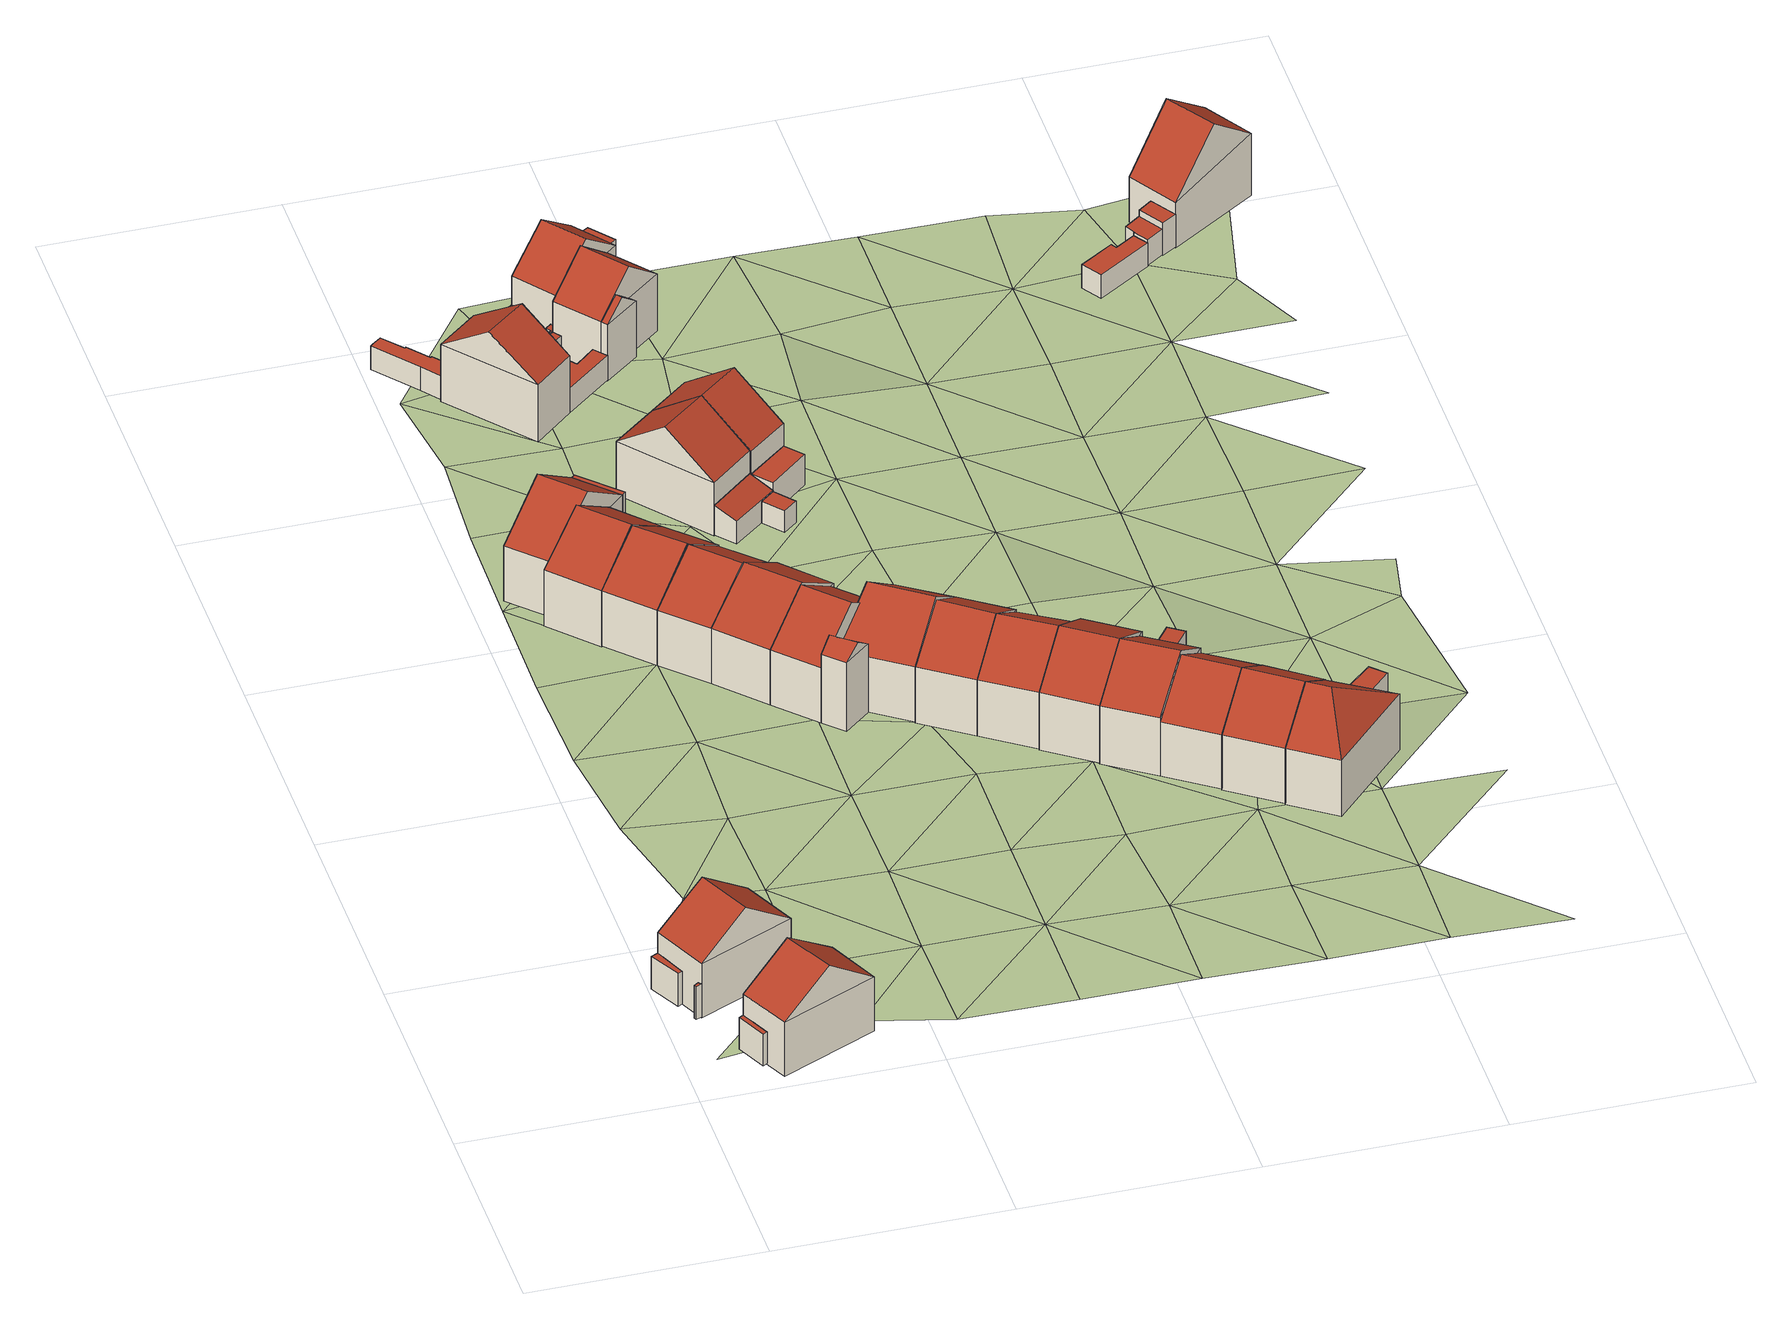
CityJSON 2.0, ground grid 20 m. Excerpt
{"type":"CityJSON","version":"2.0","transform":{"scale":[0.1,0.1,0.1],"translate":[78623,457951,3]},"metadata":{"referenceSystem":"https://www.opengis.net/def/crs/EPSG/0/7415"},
"CityObjects":{
"building1":{"type":"Building","attributes":{"validity":"0"},"children":["building1-1","building1-2","building1-3"]},
"building1-1":{"type":"BuildingPart","attributes":{"roofType":"1000","RelativeEavesHeight":3.25,"RelativeRidgeHeight":3.25,"AbsoluteEavesHeight":7.83,"AbsoluteRidgeHeight":7.83,"validity":"0"},"parents":["building1"],"geometry":[{"type":"Solid","lod":"2","boundaries":[[[[0,1,2,3]],[[1,4,5,2]],[[4,6,7,5]],[[6,0,3,7]],[[6,4,1,0]],[[3,2,5,7]]]],"semantics":{"surfaces":[{"type":"WallSurface"},{"type":"RoofSurface","Direction":0,"Slope":90},{"type":"GroundSurface"}],"values":[[0,0,0,0,1,2]]}}]},
"building1-2":{"type":"BuildingPart","attributes":{"roofType":"1030","RelativeEavesHeight":5.39,"RelativeRidgeHeight":8.65,"AbsoluteEavesHeight":9.84,"AbsoluteRidgeHeight":13.11,"validity":"0"},"parents":["building1"],"geometry":[{"type":"Solid","lod":"2","boundaries":[[[[8,9,10,11]],[[9,12,13,10]],[[12,14,15,13]],[[14,8,11,15]],[[12,9,16]],[[8,14,17]],[[9,8,17,16]],[[14,12,16,17]],[[11,10,13,15]]]],"semantics":{"surfaces":[{"type":"WallSurface"},{"type":"RoofSurface","Direction":245.62,"Slope":54.29},{"type":"RoofSurface","Direction":65,"Slope":54.28},{"type":"GroundSurface"}],"values":[[0,0,0,0,0,0,1,2,3]]}}]},
"building1-3":{"type":"BuildingPart","attributes":{"roofType":"1000","RelativeEavesHeight":3.25,"RelativeRidgeHeight":3.25,"AbsoluteEavesHeight":7.83,"AbsoluteRidgeHeight":7.83,"validity":"0"},"parents":["building1"],"geometry":[{"type":"Solid","lod":"2","boundaries":[[[[18,19,20,21]],[[19,22,23,20]],[[22,24,25,23]],[[24,18,21,25]],[[24,22,19,18]],[[21,20,23,25]]]],"semantics":{"surfaces":[{"type":"WallSurface"},{"type":"RoofSurface","Direction":0,"Slope":90},{"type":"GroundSurface"}],"values":[[0,0,0,0,1,2]]}}]},
"building2":{"type":"Building","attributes":{"validity":"0"},"children":["building2-1","building2-2"]},
"building2-1":{"type":"BuildingPart","attributes":{"roofType":"1030","RelativeEavesHeight":5.35,"RelativeRidgeHeight":8.61,"AbsoluteEavesHeight":9.84,"AbsoluteRidgeHeight":13.11,"validity":"0"},"parents":["building2"],"geometry":[{"type":"Solid","lod":"2","boundaries":[[[[26,27,28,29]],[[27,30,31,28]],[[30,32,33,31]],[[32,26,29,33]],[[30,27,34]],[[26,32,35]],[[27,26,35,34]],[[32,30,34,35]],[[29,28,31,33]]]],"semantics":{"surfaces":[{"type":"WallSurface"},{"type":"RoofSurface","Direction":244.31,"Slope":54.49},{"type":"RoofSurface","Direction":64.57,"Slope":54.49},{"type":"GroundSurface"}],"values":[[0,0,0,0,0,0,1,2,3]]}}]},
"building2-2":{"type":"BuildingPart","attributes":{"roofType":"1000","RelativeEavesHeight":3.17,"RelativeRidgeHeight":3.17,"AbsoluteEavesHeight":7.74,"AbsoluteRidgeHeight":7.74,"validity":"0"},"parents":["building2"],"geometry":[{"type":"Solid","lod":"2","boundaries":[[[[36,37,38,39]],[[37,40,41,38]],[[40,42,43,41]],[[42,36,39,43]],[[42,40,37,36]],[[39,38,41,43]]]],"semantics":{"surfaces":[{"type":"WallSurface"},{"type":"RoofSurface","Direction":0,"Slope":90},{"type":"GroundSurface"}],"values":[[0,0,0,0,1,2]]}}]},
"building3":{"type":"Building","attributes":{"validity":"0"},"children":["building3-1","building3-2"]},
"building3-1":{"type":"BuildingPart","attributes":{"roofType":"1030","RelativeEavesHeight":5.42,"RelativeRidgeHeight":9.14,"AbsoluteEavesHeight":9.67,"AbsoluteRidgeHeight":13.39,"validity":"0"},"parents":["building3"],"geometry":[{"type":"Solid","lod":"2","boundaries":[[[[44,45,46,47]],[[45,48,49,46]],[[48,50,51,49]],[[50,44,47,51]],[[48,45,52]],[[44,50,53]],[[45,44,53,52]],[[50,48,52,53]],[[47,46,49,51]]]],"semantics":{"surfaces":[{"type":"WallSurface"},{"type":"RoofSurface","Direction":225.47,"Slope":54.06},{"type":"RoofSurface","Direction":44.92,"Slope":54.05},{"type":"GroundSurface"}],"values":[[0,0,0,0,0,0,1,2,3]]}}]},
"building3-2":{"type":"BuildingPart","attributes":{"roofType":"1000","RelativeEavesHeight":5.42,"RelativeRidgeHeight":5.42,"AbsoluteEavesHeight":9.67,"AbsoluteRidgeHeight":9.67,"validity":"0"},"parents":["building3"],"geometry":[{"type":"Solid","lod":"2","boundaries":[[[[48,54,55,56]],[[54,57,58,55]],[[57,50,59,58]],[[50,48,56,59]],[[50,57,54,48]],[[56,55,58,59]]]],"semantics":{"surfaces":[{"type":"WallSurface"},{"type":"RoofSurface","Direction":0,"Slope":90},{"type":"GroundSurface"}],"values":[[0,0,0,0,1,2]]}}]},
"building4":{"type":"Building","attributes":{"validity":"0"},"children":["building4-1","building4-2"]},
"building4-1":{"type":"BuildingPart","attributes":{"roofType":"1000","RelativeEavesHeight":2.99,"RelativeRidgeHeight":2.99,"AbsoluteEavesHeight":7.46,"AbsoluteRidgeHeight":7.46,"validity":"0"},"parents":["building4"],"geometry":[{"type":"Solid","lod":"2","boundaries":[[[[60,61,62,63]],[[61,64,65,62]],[[64,66,67,65]],[[66,60,63,67]],[[66,64,61,60]],[[63,62,65,67]]]],"semantics":{"surfaces":[{"type":"WallSurface"},{"type":"RoofSurface","Direction":0,"Slope":90},{"type":"GroundSurface"}],"values":[[0,0,0,0,1,2]]}}]},
"building4-2":{"type":"BuildingPart","attributes":{"roofType":"1030","RelativeEavesHeight":5.48,"RelativeRidgeHeight":8.84,"AbsoluteEavesHeight":9.89,"AbsoluteRidgeHeight":13.25,"validity":"0"},"parents":["building4"],"geometry":[{"type":"Solid","lod":"2","boundaries":[[[[68,69,70,71]],[[69,72,73,70]],[[72,74,75,73]],[[74,68,71,75]],[[72,69,76]],[[68,74,77]],[[69,68,77,76]],[[74,72,76,77]],[[71,70,73,75]]]],"semantics":{"surfaces":[{"type":"WallSurface"},{"type":"RoofSurface","Direction":225.86,"Slope":54.88},{"type":"RoofSurface","Direction":46.02,"Slope":54.88},{"type":"GroundSurface"}],"values":[[0,0,0,0,0,0,1,2,3]]}}]},
"building5":{"type":"Building","attributes":{"validity":"0"},"children":["building5-1","building5-2"]},
"building5-1":{"type":"BuildingPart","attributes":{"roofType":"1010","RelativeEavesHeight":2.97,"RelativeRidgeHeight":2.97,"AbsoluteEavesHeight":7.46,"AbsoluteRidgeHeight":7.46,"validity":"0"},"parents":["building5"],"geometry":[{"type":"Solid","lod":"2","boundaries":[[[[78,79,80,81]],[[79,82,83,80]],[[82,84,85,83]],[[84,78,81,85]],[[84,82,79,78]],[[81,80,83,85]]]],"semantics":{"surfaces":[{"type":"WallSurface"},{"type":"RoofSurface","Direction":0,"Slope":90},{"type":"GroundSurface"}],"values":[[0,0,0,0,1,2]]}}]},
"building5-2":{"type":"BuildingPart","attributes":{"roofType":"1030","RelativeEavesHeight":5.43,"RelativeRidgeHeight":8.79,"AbsoluteEavesHeight":9.89,"AbsoluteRidgeHeight":13.25,"validity":"0"},"parents":["building5"],"geometry":[{"type":"Solid","lod":"2","boundaries":[[[[86,68,87,88]],[[68,74,63,87]],[[74,89,85,63]],[[89,86,88,85]],[[74,68,90]],[[86,89,91]],[[68,86,91,90]],[[89,74,90,91]],[[88,87,63,85]]]],"semantics":{"surfaces":[{"type":"WallSurface"},{"type":"RoofSurface","Direction":225.31,"Slope":55.01},{"type":"RoofSurface","Direction":44.36,"Slope":55},{"type":"GroundSurface"}],"values":[[0,0,0,0,0,0,1,2,3]]}}]},
"building6":{"type":"Building","attributes":{"validity":"0"},"children":["building6-1","building6-2"]},
"building6-1":{"type":"BuildingPart","attributes":{"roofType":"1010","RelativeEavesHeight":2.95,"RelativeRidgeHeight":2.95,"AbsoluteEavesHeight":7.46,"AbsoluteRidgeHeight":7.46,"validity":"0"},"parents":["building6"],"geometry":[{"type":"Solid","lod":"2","boundaries":[[[[92,93,94,95]],[[93,96,97,94]],[[96,98,99,97]],[[98,92,95,99]],[[98,96,93,92]],[[95,94,97,99]]]],"semantics":{"surfaces":[{"type":"WallSurface"},{"type":"RoofSurface","Direction":0,"Slope":90},{"type":"GroundSurface"}],"values":[[0,0,0,0,1,2]]}}]},
"building6-2":{"type":"BuildingPart","attributes":{"roofType":"1030","RelativeEavesHeight":5.41,"RelativeRidgeHeight":8.77,"AbsoluteEavesHeight":9.89,"AbsoluteRidgeHeight":13.25,"validity":"0"},"parents":["building6"],"geometry":[{"type":"Solid","lod":"2","boundaries":[[[[100,86,88,101]],[[86,102,103,88]],[[102,104,99,103]],[[104,100,101,99]],[[102,86,105]],[[100,104,106]],[[86,100,106,105]],[[104,102,105,106]],[[101,88,103,99]]]],"semantics":{"surfaces":[{"type":"WallSurface"},{"type":"RoofSurface","Direction":225.34,"Slope":54.95},{"type":"RoofSurface","Direction":44.49,"Slope":54.95},{"type":"GroundSurface"}],"values":[[0,0,0,0,0,0,1,2,3]]}}]},
"building7":{"type":"Building","attributes":{"validity":"0"},"children":["building7-1","building7-2"]},
"building7-1":{"type":"BuildingPart","attributes":{"roofType":"1030","RelativeEavesHeight":5.57,"RelativeRidgeHeight":8.73,"AbsoluteEavesHeight":9.69,"AbsoluteRidgeHeight":12.85,"validity":"0"},"parents":["building7"],"geometry":[{"type":"Solid","lod":"2","boundaries":[[[[107,108,109,110]],[[108,111,112,109]],[[111,113,114,112]],[[113,107,110,114]],[[111,108,115]],[[107,113,116]],[[108,107,116,115]],[[113,111,115,116]],[[110,109,112,114]]]],"semantics":{"surfaces":[{"type":"WallSurface"},{"type":"RoofSurface","Direction":140.54,"Slope":55.38},{"type":"RoofSurface","Direction":320.71,"Slope":55.38},{"type":"GroundSurface"}],"values":[[0,0,0,0,0,0,1,2,3]]}}]},
"building7-2":{"type":"BuildingPart","attributes":{"roofType":"1000","RelativeEavesHeight":2.32,"RelativeRidgeHeight":2.32,"AbsoluteEavesHeight":6.62,"AbsoluteRidgeHeight":6.62,"validity":"0"},"parents":["building7"],"geometry":[{"type":"Solid","lod":"2","boundaries":[[[[117,118,119,120]],[[118,121,122,119]],[[121,123,124,122]],[[123,125,126,124]],[[125,127,128,126]],[[127,129,130,128]],[[129,131,132,130]],[[131,133,134,132]],[[133,135,136,134]],[[135,117,120,136]],[[135,133,131,129,127,125,123,121,118,117]],[[120,119,122,124,126,128,130,132,134,136]]]],"semantics":{"surfaces":[{"type":"WallSurface"},{"type":"RoofSurface","Direction":0,"Slope":90},{"type":"GroundSurface"}],"values":[[0,0,0,0,0,0,0,0,0,0,1,2]]}}]},
"building8":{"type":"Building","attributes":{"validity":"0"},"children":["building8-1","building8-2"]},
"building8-1":{"type":"BuildingPart","attributes":{"roofType":"1000","RelativeEavesHeight":2.91,"RelativeRidgeHeight":2.91,"AbsoluteEavesHeight":7.46,"AbsoluteRidgeHeight":7.46,"validity":"0"},"parents":["building8"],"geometry":[{"type":"Solid","lod":"2","boundaries":[[[[137,138,139,140]],[[138,141,142,139]],[[141,143,144,142]],[[143,137,140,144]],[[143,141,138,137]],[[140,139,142,144]]]],"semantics":{"surfaces":[{"type":"WallSurface"},{"type":"RoofSurface","Direction":0,"Slope":90},{"type":"GroundSurface"}],"values":[[0,0,0,0,1,2]]}}]},
"building8-2":{"type":"BuildingPart","attributes":{"roofType":"1030","RelativeEavesHeight":5.4,"RelativeRidgeHeight":8.76,"AbsoluteEavesHeight":9.89,"AbsoluteRidgeHeight":13.25,"validity":"0"},"parents":["building8"],"geometry":[{"type":"Solid","lod":"2","boundaries":[[[[145,100,101,146]],[[100,147,97,101]],[[147,148,139,97]],[[148,145,146,139]],[[147,100,149]],[[145,148,150]],[[100,145,150,149]],[[148,147,149,150]],[[146,101,97,139]]]],"semantics":{"surfaces":[{"type":"WallSurface"},{"type":"RoofSurface","Direction":226.15,"Slope":55.99},{"type":"RoofSurface","Direction":46.88,"Slope":55.99},{"type":"GroundSurface"}],"values":[[0,0,0,0,0,0,1,2,3]]}}]},
"building9":{"type":"Building","attributes":{"validity":"0"},"children":["building9-1","building9-2"]},
"building9-1":{"type":"BuildingPart","attributes":{"roofType":"1000","RelativeEavesHeight":2.91,"RelativeRidgeHeight":2.91,"AbsoluteEavesHeight":7.46,"AbsoluteRidgeHeight":7.46,"validity":"0"},"parents":["building9"],"geometry":[{"type":"Solid","lod":"2","boundaries":[[[[151,152,153,154]],[[152,137,140,153]],[[137,155,156,140]],[[155,157,158,156]],[[157,151,154,158]],[[157,155,137,152,151]],[[154,153,140,156,158]]]],"semantics":{"surfaces":[{"type":"WallSurface"},{"type":"RoofSurface","Direction":198.06,"Slope":90},{"type":"GroundSurface"}],"values":[[0,0,0,0,0,1,2]]}}]},
"building9-2":{"type":"BuildingPart","attributes":{"roofType":"1030","RelativeEavesHeight":5.41,"RelativeRidgeHeight":8.77,"AbsoluteEavesHeight":9.89,"AbsoluteRidgeHeight":13.25,"validity":"0"},"parents":["building9"],"geometry":[{"type":"Solid","lod":"2","boundaries":[[[[159,145,146,160]],[[145,161,153,146]],[[161,162,154,153]],[[162,159,160,154]],[[161,145,163]],[[159,162,164]],[[145,159,164,163]],[[162,161,163,164]],[[160,146,153,154]]]],"semantics":{"surfaces":[{"type":"WallSurface"},{"type":"RoofSurface","Direction":225.91,"Slope":54.65},{"type":"RoofSurface","Direction":46.18,"Slope":54.65},{"type":"GroundSurface"}],"values":[[0,0,0,0,0,0,1,2,3]]}}]},
"building10":{"type":"Building","attributes":{"validity":"0"},"children":["building10-1","building10-2"]},
"building10-1":{"type":"BuildingPart","attributes":{"roofType":"1030","RelativeEavesHeight":5.38,"RelativeRidgeHeight":8.9,"AbsoluteEavesHeight":9.87,"AbsoluteRidgeHeight":13.39,"validity":"0"},"parents":["building10"],"geometry":[{"type":"Solid","lod":"2","boundaries":[[[[165,166,167,168]],[[166,169,170,167]],[[169,171,172,170]],[[171,165,168,172]],[[169,166,173]],[[165,171,174]],[[166,165,174,173]],[[171,169,173,174]],[[168,167,170,172]]]],"semantics":{"surfaces":[{"type":"WallSurface"},{"type":"RoofSurface","Direction":34.55,"Slope":53.46},{"type":"RoofSurface","Direction":214.76,"Slope":53.47},{"type":"GroundSurface"}],"values":[[0,0,0,0,0,0,1,2,3]]}}]},
"building10-2":{"type":"BuildingPart","attributes":{"roofType":"1030","RelativeEavesHeight":6.71,"RelativeRidgeHeight":7.84,"AbsoluteEavesHeight":11.18,"AbsoluteRidgeHeight":12.31,"validity":"0"},"parents":["building10"],"geometry":[{"type":"Solid","lod":"2","boundaries":[[[[175,176,177,172]],[[176,178,179,177]],[[178,180,160,179]],[[180,175,172,160]],[[178,176,181]],[[175,180,182]],[[176,175,182,181]],[[180,178,181,182]],[[172,177,179,160]]]],"semantics":{"surfaces":[{"type":"WallSurface"},{"type":"RoofSurface","Direction":37.34,"Slope":50.26},{"type":"RoofSurface","Direction":222.81,"Slope":50.6},{"type":"GroundSurface"}],"values":[[0,0,0,0,0,0,1,2,3]]}}]},
"building11":{"type":"Building","attributes":{"validity":"0"},"children":["building11-1","building11-2","building11-3"]},
"building11-1":{"type":"BuildingPart","attributes":{"roofType":"1000","RelativeEavesHeight":2.15,"RelativeRidgeHeight":2.15,"AbsoluteEavesHeight":6.42,"AbsoluteRidgeHeight":6.42,"validity":"0"},"parents":["building11"],"geometry":[{"type":"Solid","lod":"2","boundaries":[[[[183,184,185,186]],[[184,187,188,185]],[[187,189,190,188]],[[189,183,186,190]],[[189,187,184,183]],[[186,185,188,190]]]],"semantics":{"surfaces":[{"type":"WallSurface"},{"type":"RoofSurface","Direction":0,"Slope":90},{"type":"GroundSurface"}],"values":[[0,0,0,0,1,2]]}}]},
"building11-2":{"type":"BuildingPart","attributes":{"roofType":"1010","RelativeEavesHeight":2.62,"RelativeRidgeHeight":2.99,"AbsoluteEavesHeight":6.88,"AbsoluteRidgeHeight":7.24,"validity":"0"},"parents":["building11"],"geometry":[{"type":"Solid","lod":"2","boundaries":[[[[191,192,186,193]],[[192,194,195,186]],[[194,196,197,195]],[[196,191,193,197]],[[196,194,192,191]],[[193,186,195,197]]]],"semantics":{"surfaces":[{"type":"WallSurface"},{"type":"RoofSurface","Direction":140.39,"Slope":71.19},{"type":"GroundSurface"}],"values":[[0,0,0,0,1,2]]}}]},
"building11-3":{"type":"BuildingPart","attributes":{"roofType":"1030","RelativeEavesHeight":5.24,"RelativeRidgeHeight":8.68,"AbsoluteEavesHeight":9.41,"AbsoluteRidgeHeight":12.86,"validity":"0"},"parents":["building11"],"geometry":[{"type":"Solid","lod":"2","boundaries":[[[[198,199,200,201]],[[199,202,203,200]],[[202,204,205,203]],[[204,198,201,205]],[[202,199,206]],[[198,204,207]],[[199,198,207,206]],[[204,202,206,207]],[[201,200,203,205]]]],"semantics":{"surfaces":[{"type":"WallSurface"},{"type":"RoofSurface","Direction":140.43,"Slope":53.33},{"type":"RoofSurface","Direction":320.54,"Slope":53.33},{"type":"GroundSurface"}],"values":[[0,0,0,0,0,0,1,2,3]]}}]},
"building12":{"type":"Building","attributes":{"validity":"0"},"children":["building12-1","building12-2","building12-3","building12-4","building12-5"]},
"building12-1":{"type":"BuildingPart","attributes":{"roofType":"1000","RelativeEavesHeight":2.45,"RelativeRidgeHeight":2.45,"AbsoluteEavesHeight":6.72,"AbsoluteRidgeHeight":6.72,"validity":"0"},"parents":["building12"],"geometry":[{"type":"Solid","lod":"2","boundaries":[[[[208,209,210,211]],[[209,212,213,210]],[[212,214,215,213]],[[214,216,217,215]],[[216,208,211,217]],[[216,214,212,209,208]],[[211,210,213,215,217]]]],"semantics":{"surfaces":[{"type":"WallSurface"},{"type":"RoofSurface","Direction":0,"Slope":90},{"type":"GroundSurface"}],"values":[[0,0,0,0,0,1,2]]}}]},
"building12-2":{"type":"BuildingPart","attributes":{"roofType":"1030","RelativeEavesHeight":5.56,"RelativeRidgeHeight":8.61,"AbsoluteEavesHeight":9.52,"AbsoluteRidgeHeight":12.57,"validity":"0"},"parents":["building12"],"geometry":[{"type":"Solid","lod":"2","boundaries":[[[[218,219,220,221]],[[219,222,223,220]],[[222,224,225,223]],[[224,218,221,225]],[[222,219,226]],[[218,224,227]],[[219,218,227,226]],[[224,222,226,227]],[[221,220,223,225]]]],"semantics":{"surfaces":[{"type":"WallSurface"},{"type":"RoofSurface","Direction":231.56,"Slope":52.49},{"type":"RoofSurface","Direction":51.27,"Slope":52.49},{"type":"GroundSurface"}],"values":[[0,0,0,0,0,0,1,2,3]]}}]},
"building12-3":{"type":"BuildingPart","attributes":{"roofType":"1000","RelativeEavesHeight":2.49,"RelativeRidgeHeight":2.49,"AbsoluteEavesHeight":6.72,"AbsoluteRidgeHeight":6.72,"validity":"0"},"parents":["building12"],"geometry":[{"type":"Solid","lod":"2","boundaries":[[[[228,229,230,231]],[[229,232,233,230]],[[232,234,235,233]],[[234,236,237,235]],[[236,238,239,237]],[[238,228,231,239]],[[238,236,234,232,229,228]],[[231,230,233,235,237,239]]]],"semantics":{"surfaces":[{"type":"WallSurface"},{"type":"RoofSurface","Direction":0,"Slope":90},{"type":"GroundSurface"}],"values":[[0,0,0,0,0,0,1,2]]}}]},
"building12-4":{"type":"BuildingPart","attributes":{"roofType":"1000","RelativeEavesHeight":5.57,"RelativeRidgeHeight":5.57,"AbsoluteEavesHeight":9.52,"AbsoluteRidgeHeight":9.52,"validity":"0"},"parents":["building12"],"geometry":[{"type":"Solid","lod":"2","boundaries":[[[[240,241,242,243]],[[241,244,245,242]],[[244,246,247,245]],[[246,240,243,247]],[[246,244,241,240]],[[243,242,245,247]]]],"semantics":{"surfaces":[{"type":"WallSurface"},{"type":"RoofSurface","Direction":0,"Slope":90},{"type":"GroundSurface"}],"values":[[0,0,0,0,1,2]]}}]},
"building12-5":{"type":"BuildingPart","attributes":{"roofType":"1000","RelativeEavesHeight":2.33,"RelativeRidgeHeight":2.33,"AbsoluteEavesHeight":6.52,"AbsoluteRidgeHeight":6.52,"validity":"0"},"parents":["building12"],"geometry":[{"type":"Solid","lod":"2","boundaries":[[[[248,249,250,251]],[[249,252,253,250]],[[252,254,255,253]],[[254,256,257,255]],[[256,258,259,257]],[[258,248,251,259]],[[258,256,254,252,249,248]],[[251,250,253,255,257,259]]]],"semantics":{"surfaces":[{"type":"WallSurface"},{"type":"RoofSurface","Direction":0,"Slope":90},{"type":"GroundSurface"}],"values":[[0,0,0,0,0,0,1,2]]}}]},
"building13":{"type":"Building","attributes":{"validity":"0"},"children":["building13-1","building13-2","building13-3","building13-4"]},
"building13-1":{"type":"BuildingPart","attributes":{"roofType":"1000","RelativeEavesHeight":2.38,"RelativeRidgeHeight":2.38,"AbsoluteEavesHeight":6.52,"AbsoluteRidgeHeight":6.52,"validity":"0"},"parents":["building13"],"geometry":[{"type":"Solid","lod":"2","boundaries":[[[[260,261,110,262]],[[261,263,264,110]],[[263,265,266,264]],[[265,267,268,266]],[[267,269,270,268]],[[269,260,262,270]],[[269,267,265,263,261,260]],[[262,110,264,266,268,270]]]],"semantics":{"surfaces":[{"type":"WallSurface"},{"type":"RoofSurface","Direction":0,"Slope":90},{"type":"GroundSurface"}],"values":[[0,0,0,0,0,0,1,2]]}}]},
"building13-2":{"type":"BuildingPart","attributes":{"roofType":"1000","RelativeEavesHeight":2.32,"RelativeRidgeHeight":2.32,"AbsoluteEavesHeight":6.52,"AbsoluteRidgeHeight":6.52,"validity":"0"},"parents":["building13"],"geometry":[{"type":"Solid","lod":"2","boundaries":[[[[271,272,273,274]],[[272,265,275,273]],[[265,263,276,275]],[[263,271,274,276]],[[263,265,272,271]],[[274,273,275,276]]]],"semantics":{"surfaces":[{"type":"WallSurface"},{"type":"RoofSurface","Direction":0,"Slope":90},{"type":"GroundSurface"}],"values":[[0,0,0,0,1,2]]}}]},
"building13-3":{"type":"BuildingPart","attributes":{"roofType":"1030","RelativeEavesHeight":5.51,"RelativeRidgeHeight":7.04,"AbsoluteEavesHeight":9.52,"AbsoluteRidgeHeight":11.05,"validity":"0"},"parents":["building13"],"geometry":[{"type":"Solid","lod":"2","boundaries":[[[[277,278,279,280]],[[278,281,282,279]],[[281,283,284,282]],[[283,277,280,284]],[[281,278,285]],[[277,283,286]],[[278,277,286,285]],[[283,281,285,286]],[[280,279,282,284]]]],"semantics":{"surfaces":[{"type":"WallSurface"},{"type":"RoofSurface","Direction":230.9,"Slope":51.04},{"type":"RoofSurface","Direction":50.66,"Slope":51.05},{"type":"GroundSurface"}],"values":[[0,0,0,0,0,0,1,2,3]]}}]},
"building13-4":{"type":"BuildingPart","attributes":{"roofType":"1030","RelativeEavesHeight":5.58,"RelativeRidgeHeight":8.63,"AbsoluteEavesHeight":9.52,"AbsoluteRidgeHeight":12.57,"validity":"0"},"parents":["building13"],"geometry":[{"type":"Solid","lod":"2","boundaries":[[[[278,287,288,289]],[[287,290,291,288]],[[290,292,293,291]],[[292,278,289,293]],[[290,287,294]],[[278,292,295]],[[287,278,295,294]],[[292,290,294,295]],[[289,288,291,293]]]],"semantics":{"surfaces":[{"type":"WallSurface"},{"type":"RoofSurface","Direction":230.95,"Slope":50.94},{"type":"RoofSurface","Direction":50.81,"Slope":50.95},{"type":"GroundSurface"}],"values":[[0,0,0,0,0,0,1,2,3]]}}]},
"building14":{"type":"Building","attributes":{"validity":"0"},"children":["building14-1","building14-2"]},
"building14-1":{"type":"BuildingPart","attributes":{"roofType":"1000","RelativeEavesHeight":3.04,"RelativeRidgeHeight":3.04,"AbsoluteEavesHeight":7.21,"AbsoluteRidgeHeight":7.21,"validity":"0"},"parents":["building14"],"geometry":[{"type":"Solid","lod":"2","boundaries":[[[[296,297,298,299]],[[297,300,301,298]],[[300,302,303,301]],[[302,296,299,303]],[[302,300,297,296]],[[299,298,301,303]]]],"semantics":{"surfaces":[{"type":"WallSurface"},{"type":"RoofSurface","Direction":38.46,"Slope":90},{"type":"GroundSurface"}],"values":[[0,0,0,0,1,2]]}}]},
"building14-2":{"type":"BuildingPart","attributes":{"roofType":"1030","RelativeEavesHeight":5.28,"RelativeRidgeHeight":8.72,"AbsoluteEavesHeight":9.41,"AbsoluteRidgeHeight":12.86,"validity":"0"},"parents":["building14"],"geometry":[{"type":"Solid","lod":"2","boundaries":[[[[204,304,305,306]],[[304,307,308,305]],[[307,309,310,308]],[[309,204,306,310]],[[307,304,311]],[[204,309,207]],[[304,204,207,311]],[[309,307,311,207]],[[306,305,308,310]]]],"semantics":{"surfaces":[{"type":"WallSurface"},{"type":"RoofSurface","Direction":320.37,"Slope":53.63},{"type":"RoofSurface","Direction":139.93,"Slope":53.63},{"type":"GroundSurface"}],"values":[[0,0,0,0,0,0,1,2,3]]}}]},
"building15":{"type":"Building","attributes":{"validity":"0"},"children":["building15-1","building15-2"]},
"building15-1":{"type":"BuildingPart","attributes":{"roofType":"1000","RelativeEavesHeight":3.1,"RelativeRidgeHeight":3.1,"AbsoluteEavesHeight":7.65,"AbsoluteRidgeHeight":7.65,"validity":"0"},"parents":["building15"],"geometry":[{"type":"Solid","lod":"2","boundaries":[[[[312,313,314,167]],[[313,315,316,314]],[[315,317,318,316]],[[317,312,167,318]],[[317,315,313,312]],[[167,314,316,318]]]],"semantics":{"surfaces":[{"type":"WallSurface"},{"type":"RoofSurface","Direction":0,"Slope":90},{"type":"GroundSurface"}],"values":[[0,0,0,0,1,2]]}}]},
"building15-2":{"type":"BuildingPart","attributes":{"roofType":"1030","RelativeEavesHeight":5.47,"RelativeRidgeHeight":8.64,"AbsoluteEavesHeight":9.91,"AbsoluteRidgeHeight":13.08,"validity":"0"},"parents":["building15"],"geometry":[{"type":"Solid","lod":"2","boundaries":[[[[166,319,320,321]],[[319,322,323,320]],[[322,169,324,323]],[[169,166,321,324]],[[322,319,325]],[[166,169,326]],[[319,166,326,325]],[[169,322,325,326]],[[321,320,323,324]]]],"semantics":{"surfaces":[{"type":"WallSurface"},{"type":"RoofSurface","Direction":35.31,"Slope":56.78},{"type":"RoofSurface","Direction":215.47,"Slope":56.08},{"type":"GroundSurface"}],"values":[[0,0,0,0,0,0,1,2,3]]}}]},
"building16":{"type":"Building","attributes":{"validity":"0"},"children":["building16-1","building16-2"]},
"building16-1":{"type":"BuildingPart","attributes":{"roofType":"1030","RelativeEavesHeight":5.54,"RelativeRidgeHeight":8.71,"AbsoluteEavesHeight":9.91,"AbsoluteRidgeHeight":13.08,"validity":"0"},"parents":["building16"],"geometry":[{"type":"Solid","lod":"2","boundaries":[[[[327,328,329,330]],[[328,331,332,329]],[[331,322,323,332]],[[322,327,330,323]],[[331,328,333]],[[327,322,325]],[[328,327,325,333]],[[322,331,333,325]],[[330,329,332,323]]]],"semantics":{"surfaces":[{"type":"WallSurface"},{"type":"RoofSurface","Direction":32.52,"Slope":56.13},{"type":"RoofSurface","Direction":214.07,"Slope":56.15},{"type":"GroundSurface"}],"values":[[0,0,0,0,0,0,1,2,3]]}}]},
"building16-2":{"type":"BuildingPart","attributes":{"roofType":"1010","RelativeEavesHeight":3.12,"RelativeRidgeHeight":3.12,"AbsoluteEavesHeight":7.65,"AbsoluteRidgeHeight":7.65,"validity":"0"},"parents":["building16"],"geometry":[{"type":"Solid","lod":"2","boundaries":[[[[334,335,336,337]],[[335,338,339,336]],[[338,340,341,339]],[[340,334,337,341]],[[340,338,335,334]],[[337,336,339,341]]]],"semantics":{"surfaces":[{"type":"WallSurface"},{"type":"RoofSurface","Direction":0,"Slope":90},{"type":"GroundSurface"}],"values":[[0,0,0,0,1,2]]}}]},
"building17":{"type":"Building","attributes":{"validity":"0"},"children":["building17-1","building17-2"]},
"building17-1":{"type":"BuildingPart","attributes":{"roofType":"1030","RelativeEavesHeight":5.62,"RelativeRidgeHeight":8.78,"AbsoluteEavesHeight":9.91,"AbsoluteRidgeHeight":13.08,"validity":"0"},"parents":["building17"],"geometry":[{"type":"Solid","lod":"2","boundaries":[[[[342,331,343,344]],[[331,345,346,343]],[[345,347,348,346]],[[347,342,344,348]],[[345,331,333]],[[342,347,349]],[[331,342,349,333]],[[347,345,333,349]],[[344,343,346,348]]]],"semantics":{"surfaces":[{"type":"WallSurface"},{"type":"RoofSurface","Direction":214.94,"Slope":56.48},{"type":"RoofSurface","Direction":34.86,"Slope":59.07},{"type":"GroundSurface"}],"values":[[0,0,0,0,0,0,1,2,3]]}}]},
"building17-2":{"type":"BuildingPart","attributes":{"roofType":"1000","RelativeEavesHeight":2.82,"RelativeRidgeHeight":2.82,"AbsoluteEavesHeight":7.2,"AbsoluteRidgeHeight":7.2,"validity":"0"},"parents":["building17"],"geometry":[{"type":"Solid","lod":"2","boundaries":[[[[350,351,352,353]],[[351,354,355,352]],[[354,356,357,355]],[[356,350,353,357]],[[356,354,351,350]],[[353,352,355,357]]]],"semantics":{"surfaces":[{"type":"WallSurface"},{"type":"RoofSurface","Direction":0,"Slope":90},{"type":"GroundSurface"}],"values":[[0,0,0,0,1,2]]}}]},
"building18":{"type":"Building","attributes":{"validity":"0"},"children":["building18-1","building18-2"]},
"building18-1":{"type":"BuildingPart","attributes":{"roofType":"1030","RelativeEavesHeight":5.68,"RelativeRidgeHeight":8.85,"AbsoluteEavesHeight":9.91,"AbsoluteRidgeHeight":13.08,"validity":"0"},"parents":["building18"],"geometry":[{"type":"Solid","lod":"2","boundaries":[[[[358,342,359,360]],[[342,361,362,359]],[[361,363,364,362]],[[363,358,360,364]],[[361,342,349]],[[358,363,365]],[[342,358,365,349]],[[363,361,349,365]],[[360,359,362,364]]]],"semantics":{"surfaces":[{"type":"WallSurface"},{"type":"RoofSurface","Direction":214.9,"Slope":56.41},{"type":"RoofSurface","Direction":34.94,"Slope":56.45},{"type":"GroundSurface"}],"values":[[0,0,0,0,0,0,1,2,3]]}}]},
"building18-2":{"type":"BuildingPart","attributes":{"roofType":"1000","RelativeEavesHeight":2.18,"RelativeRidgeHeight":2.18,"AbsoluteEavesHeight":6.52,"AbsoluteRidgeHeight":6.52,"validity":"0"},"parents":["building18"],"geometry":[{"type":"Solid","lod":"2","boundaries":[[[[366,367,368,369]],[[367,370,371,368]],[[370,372,373,371]],[[372,374,375,373]],[[374,376,377,375]],[[376,378,379,377]],[[378,380,381,379]],[[380,382,383,381]],[[382,366,369,383]],[[382,380,378,376,374,372,370,367,366]],[[369,368,371,373,375,377,379,381,383]]]],"semantics":{"surfaces":[{"type":"WallSurface"},{"type":"RoofSurface","Direction":0,"Slope":90},{"type":"GroundSurface"}],"values":[[0,0,0,0,0,0,0,0,0,1,2]]}}]},
"building19":{"type":"Building","attributes":{"validity":"0"},"children":["building19-1","building19-2"]},
"building19-1":{"type":"BuildingPart","attributes":{"roofType":"1010","RelativeEavesHeight":3.35,"RelativeRidgeHeight":3.35,"AbsoluteEavesHeight":7.65,"AbsoluteRidgeHeight":7.65,"validity":"0"},"parents":["building19"],"geometry":[{"type":"Solid","lod":"2","boundaries":[[[[384,385,386,387]],[[385,388,389,386]],[[388,390,391,389]],[[390,384,387,391]],[[390,388,385,384]],[[387,386,389,391]]]],"semantics":{"surfaces":[{"type":"WallSurface"},{"type":"RoofSurface","Direction":0,"Slope":90},{"type":"GroundSurface"}],"values":[[0,0,0,0,1,2]]}}]},
"building19-2":{"type":"BuildingPart","attributes":{"roofType":"1030","RelativeEavesHeight":5.35,"RelativeRidgeHeight":8.51,"AbsoluteEavesHeight":9.51,"AbsoluteRidgeHeight":12.68,"validity":"0"},"parents":["building19"],"geometry":[{"type":"Solid","lod":"2","boundaries":[[[[392,393,394,395]],[[393,396,397,394]],[[396,398,360,397]],[[398,392,395,360]],[[396,393,399]],[[392,398,400]],[[393,392,400,399]],[[398,396,399,400]],[[395,394,397,360]]]],"semantics":{"surfaces":[{"type":"WallSurface"},{"type":"RoofSurface","Direction":34.57,"Slope":56.42},{"type":"RoofSurface","Direction":214.75,"Slope":56.42},{"type":"GroundSurface"}],"values":[[0,0,0,0,0,0,1,2,3]]}}]},
"building20":{"type":"Building","attributes":{"validity":"0"},"children":["building20-1","building20-2"]},
"building20-1":{"type":"BuildingPart","attributes":{"roofType":"1030","RelativeEavesHeight":5.44,"RelativeRidgeHeight":8.61,"AbsoluteEavesHeight":9.51,"AbsoluteRidgeHeight":12.68,"validity":"0"},"parents":["building20"],"geometry":[{"type":"Solid","lod":"2","boundaries":[[[[401,396,402,403]],[[396,404,405,402]],[[404,406,407,405]],[[406,401,403,407]],[[404,396,399]],[[401,406,408]],[[396,401,408,399]],[[406,404,399,408]],[[403,402,405,407]]]],"semantics":{"surfaces":[{"type":"WallSurface"},{"type":"RoofSurface","Direction":215.27,"Slope":56.25},{"type":"RoofSurface","Direction":35.7,"Slope":56.61},{"type":"GroundSurface"}],"values":[[0,0,0,0,0,0,1,2,3]]}}]},
"building20-2":{"type":"BuildingPart","attributes":{"roofType":"1000","RelativeEavesHeight":3.4,"RelativeRidgeHeight":3.4,"AbsoluteEavesHeight":7.65,"AbsoluteRidgeHeight":7.65,"validity":"0"},"parents":["building20"],"geometry":[{"type":"Solid","lod":"2","boundaries":[[[[409,410,411,412]],[[410,413,414,411]],[[413,415,416,414]],[[415,409,412,416]],[[415,413,410,409]],[[412,411,414,416]]]],"semantics":{"surfaces":[{"type":"WallSurface"},{"type":"RoofSurface","Direction":0,"Slope":90},{"type":"GroundSurface"}],"values":[[0,0,0,0,1,2]]}}]},
"building21":{"type":"Building","attributes":{"validity":"0"},"children":["building21-1","building21-2","building21-3"]},
"building21-1":{"type":"BuildingPart","attributes":{"roofType":"1000","RelativeEavesHeight":3.37,"RelativeRidgeHeight":3.37,"AbsoluteEavesHeight":7.51,"AbsoluteRidgeHeight":7.51,"validity":"0"},"parents":["building21"],"geometry":[{"type":"Solid","lod":"2","boundaries":[[[[417,418,419,420]],[[418,421,422,419]],[[421,423,407,422]],[[423,424,425,407]],[[424,417,420,425]],[[424,423,421,418,417]],[[420,419,422,407,425]]]],"semantics":{"surfaces":[{"type":"WallSurface"},{"type":"RoofSurface","Direction":0,"Slope":90},{"type":"GroundSurface"}],"values":[[0,0,0,0,0,1,2]]}}]},
"building21-2":{"type":"BuildingPart","attributes":{"roofType":"1000","RelativeEavesHeight":2.07,"RelativeRidgeHeight":2.07,"AbsoluteEavesHeight":6.21,"AbsoluteRidgeHeight":6.21,"validity":"0"},"parents":["building21"],"geometry":[{"type":"Solid","lod":"2","boundaries":[[[[426,427,428,429]],[[427,430,431,428]],[[430,432,433,431]],[[432,434,435,433]],[[434,436,437,435]],[[436,438,420,437]],[[438,439,425,420]],[[439,426,429,425]],[[439,438,436,434,432,430,427,426]],[[429,428,431,433,435,437,420,425]]]],"semantics":{"surfaces":[{"type":"WallSurface"},{"type":"RoofSurface","Direction":0,"Slope":90},{"type":"GroundSurface"}],"values":[[0,0,0,0,0,0,0,0,1,2]]}}]},
"building21-3":{"type":"BuildingPart","attributes":{"roofType":"1130","RelativeEavesHeight":5.51,"RelativeRidgeHeight":8.68,"AbsoluteEavesHeight":9.51,"AbsoluteRidgeHeight":12.68,"validity":"0"},"parents":["building21"],"geometry":[{"type":"Solid","lod":"2","boundaries":[[[[440,441,442,443]],[[441,444,445,442]],[[444,401,446,445]],[[401,440,443,446]],[[444,441,447]],[[440,401,408]],[[441,440,408,447]],[[401,444,447,408]],[[443,442,445,446]]]],"semantics":{"surfaces":[{"type":"WallSurface"},{"type":"RoofSurface","Direction":133.93,"Slope":44.55},{"type":"RoofSurface","Direction":33.31,"Slope":56.13},{"type":"RoofSurface","Direction":214.52,"Slope":56.16},{"type":"GroundSurface"}],"values":[[0,0,0,0,1,0,2,3,4]]}}]},
"building22":{"type":"Building","attributes":{"validity":"0"},"children":["building22-1","building22-2","building22-3","building22-4"]},
"building22-1":{"type":"BuildingPart","attributes":{"roofType":"1000","RelativeEavesHeight":2.31,"RelativeRidgeHeight":2.31,"AbsoluteEavesHeight":6.21,"AbsoluteRidgeHeight":6.21,"validity":"0"},"parents":["building22"],"geometry":[{"type":"Solid","lod":"2","boundaries":[[[[448,449,450,451]],[[449,452,453,450]],[[452,454,455,453]],[[454,456,457,455]],[[456,458,459,457]],[[458,448,451,459]],[[458,456,454,452,449,448]],[[451,450,453,455,457,459]]]],"semantics":{"surfaces":[{"type":"WallSurface"},{"type":"RoofSurface","Direction":0,"Slope":90},{"type":"GroundSurface"}],"values":[[0,0,0,0,0,0,1,2]]}}]},
"building22-2":{"type":"BuildingPart","attributes":{"roofType":"1000","RelativeEavesHeight":3.18,"RelativeRidgeHeight":3.18,"AbsoluteEavesHeight":7.11,"AbsoluteRidgeHeight":7.11,"validity":"0"},"parents":["building22"],"geometry":[{"type":"Solid","lod":"2","boundaries":[[[[460,461,462,463]],[[461,464,465,462]],[[464,466,467,465]],[[466,460,463,467]],[[466,464,461,460]],[[463,462,465,467]]]],"semantics":{"surfaces":[{"type":"WallSurface"},{"type":"RoofSurface","Direction":0,"Slope":90},{"type":"GroundSurface"}],"values":[[0,0,0,0,1,2]]}}]},
"building22-3":{"type":"BuildingPart","attributes":{"roofType":"1030","RelativeEavesHeight":5.28,"RelativeRidgeHeight":9.6,"AbsoluteEavesHeight":9.07,"AbsoluteRidgeHeight":13.39,"validity":"0"},"parents":["building22"],"geometry":[{"type":"Solid","lod":"2","boundaries":[[[[468,469,470,471]],[[469,472,473,470]],[[472,474,475,473]],[[474,468,471,475]],[[472,469,476]],[[468,474,477]],[[469,468,477,476]],[[474,472,476,477]],[[471,470,473,475]]]],"semantics":{"surfaces":[{"type":"WallSurface"},{"type":"RoofSurface","Direction":238.01,"Slope":40.99},{"type":"RoofSurface","Direction":57.61,"Slope":52.02},{"type":"GroundSurface"}],"values":[[0,0,0,0,0,0,1,2,3]]}}]},
"building22-4":{"type":"BuildingPart","attributes":{"roofType":"1000","RelativeEavesHeight":2.56,"RelativeRidgeHeight":2.56,"AbsoluteEavesHeight":6.51,"AbsoluteRidgeHeight":6.51,"validity":"0"},"parents":["building22"],"geometry":[{"type":"Solid","lod":"2","boundaries":[[[[478,479,480,481]],[[479,482,483,480]],[[482,484,485,483]],[[484,486,487,485]],[[486,488,489,487]],[[488,478,481,489]],[[488,486,484,482,479,478]],[[481,480,483,485,487,489]]]],"semantics":{"surfaces":[{"type":"WallSurface"},{"type":"RoofSurface","Direction":0,"Slope":90},{"type":"GroundSurface"}],"values":[[0,0,0,0,0,0,1,2]]}}]},
"terrain1":{"type":"TINRelief","attributes":{"validity":"0"},"geometry":[{"type":"CompositeSurface","lod":"2","boundaries":[[[490,491,492]],[[493,494,492]],[[490,492,495]],[[496,490,497]],[[498,496,499]],[[490,495,497]],[[492,494,500]],[[496,497,499]],[[495,492,500]],[[501,498,502]],[[494,503,500]],[[504,501,502]],[[498,499,502]],[[497,495,505]],[[495,500,506]],[[499,497,505]],[[507,504,508]],[[495,506,505]],[[504,502,509]],[[500,503,510]],[[511,507,508]],[[502,499,512]],[[504,509,508]],[[506,500,510]],[[503,513,510]],[[499,505,512]],[[514,511,515]],[[511,508,515]],[[505,506,516]],[[509,502,517]],[[502,512,518]],[[506,510,519]],[[514,515,520]],[[508,509,521]],[[512,505,522]],[[514,520,523]],[[506,519,516]],[[502,518,517]],[[510,513,524]],[[509,517,521]],[[505,516,522]],[[515,508,525]],[[508,521,525]],[[519,510,526]],[[520,515,525]],[[518,512,527]],[[510,524,528]],[[512,522,527]],[[510,528,526]],[[516,519,529]],[[523,520,530]],[[517,518,531]],[[522,516,529]],[[521,517,532]],[[520,525,533]],[[519,526,529]],[[518,527,531]],[[525,521,532]],[[528,524,534]],[[520,533,530]],[[517,531,532]],[[527,522,535]],[[522,529,535]],[[526,528,536]],[[533,525,537]],[[528,534,538]],[[525,532,537]],[[529,526,536]],[[531,527,539]],[[528,538,536]],[[527,535,540]],[[532,531,539]],[[530,533,541]],[[527,540,539]],[[533,537,542]],[[535,529,543]],[[538,534,544]],[[533,542,541]],[[529,536,545]],[[537,532,546]],[[532,539,546]],[[529,545,543]],[[536,538,547]],[[540,535,548]],[[542,537,549]],[[538,544,547]],[[539,540,548]],[[537,546,549]],[[535,543,548]],[[545,536,550]],[[541,542,551]],[[536,547,550]],[[546,539,552]],[[542,549,551]],[[539,548,552]],[[547,544,553]],[[543,545,554]],[[549,546,555]],[[541,551,556]],[[545,550,557]],[[548,543,554]],[[546,552,555]],[[545,557,554]],[[550,547,558]],[[551,549,559]],[[552,548,560]],[[549,555,561]],[[548,554,560]],[[556,551,559]],[[557,550,562]],[[549,561,559]],[[554,557,562]],[[555,552,563]],[[552,560,564]],[[552,564,563]],[[556,559,565]],[[560,554,566]],[[561,555,567]],[[554,562,566]],[[559,561,567]],[[555,563,567]],[[560,566,568]],[[564,560,569]],[[565,559,570]],[[563,564,569]],[[559,567,571]],[[559,571,570]],[[567,563,572]],[[571,567,573]],[[567,574,573]],[[570,571,575]],[[571,573,575]]]}]}
},
"vertices":[
[28,95,48],[23,93,48],[23,93,16],[28,95,16],[22,95,48],[22,95,16],[26,98,48],[26,98,16],
[28,95,68],[6,143,68],[6,143,15],[28,95,15],[89,179,68],[89,179,15],[111,132,68],[111,132,15],[47,161,101],[69,114,101],
[18,115,48],[14,113,48],[14,113,16],[18,115,16],[0,140,48],[0,140,16],[6,143,48],[6,143,16],
[70,5,68],[49,49,68],[49,49,15],[70,5,15],[132,88,68],[132,88,15],[153,42,68],[153,42,15],[90,68,101],[112,24,101],
[61,23,47],[57,21,47],[57,21,16],[61,23,16],[45,47,47],[45,47,16],[49,49,47],[49,49,16],
[57,624,67],[26,656,67],[26,656,13],[57,624,13],[101,726,67],[101,726,13],[133,694,67],[133,694,13],[63,691,104],[95,659,104],
[104,729,67],[104,729,12],[101,726,12],[136,697,67],[136,697,12],[133,694,12],
[151,644,45],[129,667,45],[129,667,15],[151,644,15],[133,670,45],[133,670,15],[154,648,45],[154,648,15],
[83,577,69],[47,615,69],[47,615,14],[83,577,14],[118,679,69],[118,679,14],[151,644,69],[151,644,14],[82,647,102],[117,611,102],
[165,630,45],[168,633,45],[168,633,15],[165,630,15],[190,611,45],[190,611,15],[187,609,45],[187,609,15],
[118,541,69],[83,577,15],[118,541,15],[187,609,69],[117,610,102],[153,575,102],
[200,594,45],[204,597,45],[204,597,15],[200,594,15],[225,575,45],[225,575,15],[222,573,45],[222,573,15],
[152,507,69],[152,507,15],[186,608,69],[186,608,15],[222,573,69],[152,575,102],[187,540,102],
[142,877,67],[108,848,67],[108,848,11],[142,877,11],[49,919,67],[49,919,11],[84,948,67],[84,948,11],[78,884,99],[113,912,99],
[33,962,36],[48,944,36],[48,944,13],[33,962,13],[49,945,36],[49,945,13],[62,929,36],[62,929,13],[49,919,36],[49,919,13],[37,934,36],[37,934,13],[7,971,36],[7,971,13],[9,973,36],[9,973,13],[17,979,36],[17,979,13],[32,961,36],[32,961,13],
[274,551,45],[260,537,45],[260,537,15],[274,551,15],[223,577,45],[223,577,15],[236,589,45],[236,589,15],
[189,468,69],[189,468,15],[225,575,69],[260,537,69],[188,541,102],[225,503,102],
[289,501,45],[257,534,45],[257,534,15],[289,501,15],[304,519,45],[304,519,15],[293,506,45],[293,506,15],
[221,435,69],[221,435,15],[257,534,69],[289,501,69],[223,501,102],[255,468,102],
[306,522,69],[347,494,69],[347,494,15],[306,522,15],[292,416,69],[292,416,15],[239,453,69],[239,453,15],[320,455,104],[273,488,104],
[239,453,82],[260,438,82],[260,438,15],[237,419,82],[237,419,15],[221,435,82],[249,428,93],[230,444,93],
[259,708,34],[273,691,34],[273,691,13],[259,708,13],[261,681,34],[261,681,13],[247,698,34],[247,698,13],
[245,725,42],[259,708,35],[245,725,13],[221,677,35],[221,677,13],[207,693,42],[207,693,13],
[245,725,64],[207,693,64],[207,693,12],[245,725,12],[148,765,64],[148,765,12],[186,796,64],[186,796,12],[177,729,99],[216,760,99],
[124,931,37],[108,918,37],[108,918,13],[124,931,13],[84,948,37],[84,948,13],[80,953,37],[80,953,13],[96,966,37],[96,966,13],
[154,956,65],[127,991,65],[127,991,10],[154,956,10],[189,1041,65],[189,1041,10],[216,1007,65],[216,1007,10],[158,1016,96],[185,982,96],
[127,991,37],[138,977,37],[138,977,12],[127,991,12],[129,970,37],[129,970,12],[119,982,37],[119,982,12],[111,976,37],[111,976,12],[110,977,37],[110,977,12],
[196,1032,65],[201,1035,65],[201,1035,9],[196,1032,9],[218,1014,65],[218,1014,9],[213,1010,65],[213,1010,9],
[154,956,35],[124,931,35],[124,931,12],[154,956,12],[123,933,35],[123,933,12],[148,953,35],[148,953,12],[145,957,35],[145,957,12],[150,961,35],[150,961,12],
[182,910,35],[142,877,35],[182,910,11],[108,918,35],[108,918,11],[137,930,35],[137,930,11],[156,906,35],[156,906,11],[173,921,35],[173,921,11],
[149,951,35],[154,944,35],[154,944,12],[149,951,12],[137,930,12],[108,918,12],
[182,910,65],[178,915,65],[178,915,10],[182,910,10],[207,939,65],[207,939,10],[212,934,65],[212,934,10],[193,927,80],[197,922,80],
[149,951,65],[149,951,9],[178,915,9],[207,999,65],[207,999,9],[237,963,65],[237,963,9],[178,975,96],[207,939,96],
[293,737,42],[259,708,42],[259,708,12],[293,737,12],[246,724,42],[246,724,12],[280,752,42],[280,752,12],
[220,824,64],[220,824,11],[186,796,11],[280,752,64],[280,752,11],[246,724,64],[246,724,11],[250,788,99],
[347,494,46],[350,498,46],[350,498,15],[375,480,46],[375,480,15],[373,476,46],[373,476,15],
[388,466,69],[388,466,14],[347,494,14],[334,387,69],[334,387,14],[292,416,14],[360,425,101],[320,455,101],
[387,463,69],[430,437,69],[430,437,14],[387,463,14],[376,358,69],[376,358,14],[403,397,101],
[387,463,46],[391,470,46],[391,470,15],[387,463,15],[416,452,46],[416,452,15],[414,447,46],[414,447,15],
[417,329,69],[376,358,13],[417,329,13],[433,441,69],[433,441,13],[475,412,69],[475,412,13],[444,368,101],
[475,412,42],[455,425,42],[455,425,14],[475,412,14],[460,432,42],[460,432,14],[480,419,42],[480,419,14],
[458,301,69],[417,329,12],[458,301,12],[472,407,69],[472,407,12],[513,379,69],[513,379,12],[486,340,101],
[472,407,35],[493,438,35],[493,438,13],[472,407,13],[494,438,35],[494,438,13],[507,455,35],[507,455,13],[520,446,35],[520,446,13],[492,409,35],[492,409,13],[485,405,35],[485,405,13],[500,394,35],[500,394,13],[497,389,35],[497,389,13],
[513,378,46],[516,383,46],[516,383,13],[513,378,13],[542,365,46],[542,365,13],[539,361,46],[539,361,13],
[513,378,65],[554,350,65],[554,350,12],[513,378,12],[500,272,65],[500,272,12],[458,301,65],[527,311,97],[486,340,97],
[543,242,65],[500,272,11],[543,242,11],[555,350,65],[555,350,11],[597,319,65],[597,319,11],[570,280,97],
[555,350,46],[558,355,46],[558,355,12],[555,350,12],[583,337,46],[583,337,12],[580,332,46],[580,332,12],
[629,304,45],[625,300,45],[625,300,11],[629,304,11],[597,318,45],[597,318,11],[597,319,45],[605,327,45],[605,327,11],
[627,350,32],[646,367,32],[646,367,11],[627,350,11],[658,355,32],[658,355,11],[640,337,32],[640,337,11],[620,315,32],[620,315,11],[630,306,32],[630,306,11],[629,304,32],[605,327,32],
[597,318,65],[648,285,65],[648,285,10],[597,318,10],[581,215,65],[581,215,10],[543,242,10],[588,268,97],
[582,909,32],[571,926,32],[571,926,9],[582,909,9],[600,945,32],[600,945,9],[603,940,32],[603,940,9],[620,951,32],[620,951,9],[628,939,32],[628,939,9],
[642,979,41],[656,957,41],[656,957,9],[642,979,9],[643,949,41],[643,949,9],[630,970,41],[630,970,9],
[656,957,52],[630,999,52],[630,999,8],[656,957,8],[705,1048,69],[705,1048,8],[731,1006,69],[731,1006,8],[667,1023,104],[694,981,104],
[620,951,35],[621,951,35],[621,951,10],[620,951,10],[616,960,35],[616,960,10],[630,970,35],[630,970,10],[643,949,35],[643,949,10],[628,939,35],[628,939,10],
[56,247,15],[5,141,16],[121,139,14],[25,39,16],[147,57,15],[121,241,14],[33,346,15],[118,339,13],[22,441,15],[121,439,14],[219,140,13],[20,540,14],[118,542,15],[220,40,14],[21,642,14],[219,341,13],[220,239,13],[23,740,13],[121,743,12],[142,659,15],[319,139,14],[28,833,14],[219,440,15],[319,40,13],[17,922,13],[124,835,11],[320,340,14],[226,633,15],[242,562,16],[320,241,12],[121,942,13],[192,708,13],[301,413,15],[94,1027,13],[419,41,12],[219,839,11],[412,237,11],[328,536,16],[420,140,11],[412,332,13],[219,1039,9],[320,639,14],[319,739,11],[231,927,9],[520,40,11],[423,443,15],[520,240,11],[319,841,13],[519,140,10],[420,639,11],[421,540,14],[320,1039,9],[328,932,10],[522,440,14],[620,41,11],[546,347,13],[421,742,9],[622,139,9],[520,540,10],[421,840,9],[621,242,9],[420,940,11],[521,639,9],[721,41,8],[619,440,12],[520,742,8],[421,1038,8],[621,340,13],[722,239,9],[519,941,8],[620,541,10],[521,840,8],[719,341,10],[619,740,9],[621,639,10],[524,1037,8],[702,473,12],[619,840,9],[711,520,12],[720,640,11],[600,1022,9],[617,945,10],[719,741,11],[690,902,11],[720,838,11],[719,1039,8]
]}
